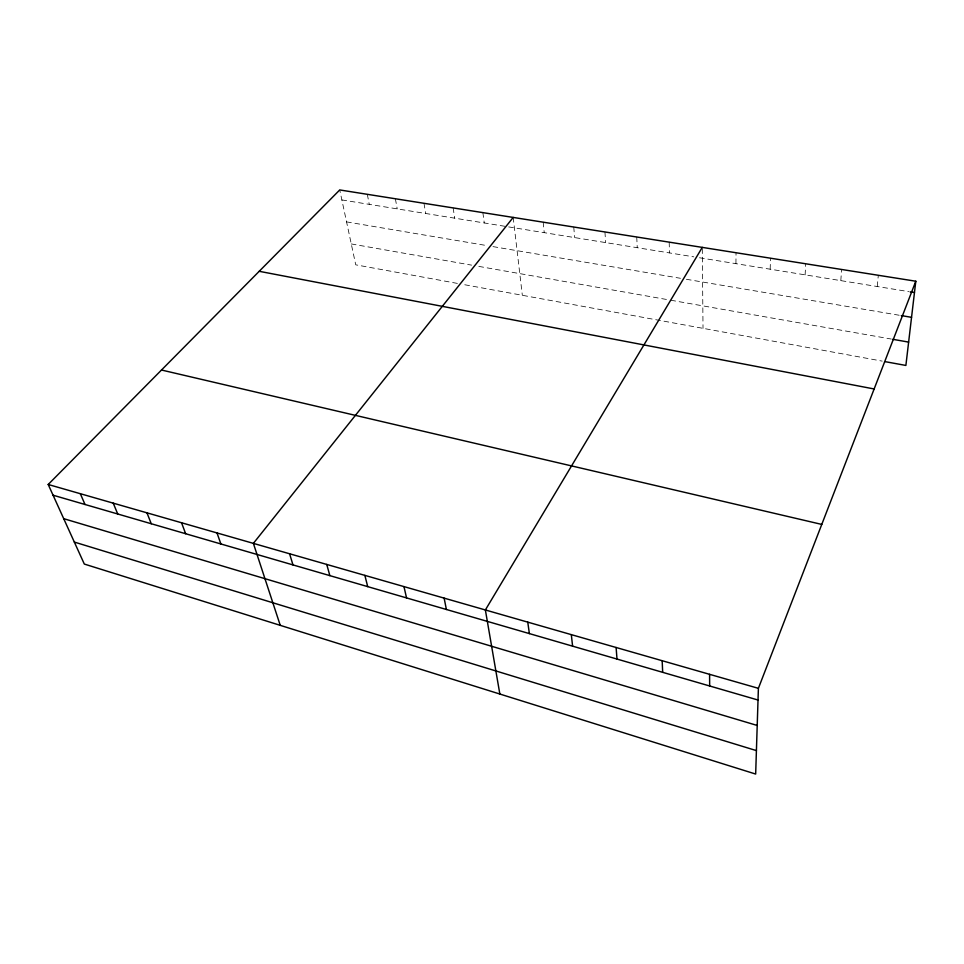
<?xml version="1.0" encoding="UTF-8"?>
<svg xmlns="http://www.w3.org/2000/svg" width="964" height="964" viewBox="0 0 964 964"><rect width="100%" height="100%" fill="white"/><g stroke="black" fill="none" stroke-linecap="round" stroke-linejoin="round"><path stroke-width="0.72" stroke-dasharray="4.82 3.62" d="M735.93 263.666L736.038 252.737M770.176 269.197L770.513 258.207M805.121 274.861L805.699 263.775M840.813 280.632L841.62 269.474M877.252 286.525L878.312 275.282M341.883 199.934L507.233 226.673M508.667 226.914L693.791 256.846M699.515 257.774L908.739 291.61M346.57 221.889L487.314 245.663M492.99 246.615L680.476 278.295M686.38 279.283L899.822 315.349M351.282 243.94L471.625 265.136M478.831 266.401L669.402 299.973M670.836 300.226L891.314 339.051M457.382 283.404L355.74 264.823L339.738 189.944M464.756 284.754L882.193 361.114M367.296 194.318L369.296 204.368M395.373 198.765L397.228 208.887M423.979 203.296L425.69 213.49M453.14 207.911L454.695 218.177M482.868 212.622L484.265 222.961M513.185 217.43L522.331 295.285M543.178 222.178L544.238 232.661M573.761 227.034L574.64 237.578M604.946 231.975L605.645 242.591M636.746 237.011L637.252 247.7M669.185 242.145L669.486 252.917M702.286 248.748L703.021 328.338"/><path stroke-width="1.45" d="M915.8 281.223L758.391 688.332L755.668 774.056L84.314 564.061L48.2 484.482L339.738 189.944L915.8 281.223L905.883 365.44L885.157 361.657M702.274 247.387L485.374 609.959L499.846 694.032M513.185 217.43L253.375 543.371L280.247 625.347M910.173 291.851L914.462 292.538M901.292 315.589L911.546 317.325M892.76 339.304L908.63 342.099M259.22 271.306L874.143 388.974M161.506 370.019L821.774 524.416M48.2 484.482L758.391 688.332M53.068 495.207L758.017 700.033M63.708 518.668L757.21 725.458M74.324 542.069L756.415 750.607M80.325 493.701L85.013 504.497M113.234 503.148L117.741 514.005M146.962 512.836L151.264 523.741M181.545 522.753L185.642 533.731M217.008 532.935L220.877 543.961M289.586 553.77L292.984 564.916M326.736 564.434L329.869 575.629M364.85 575.363L367.718 586.63M403.964 586.594L406.543 597.909M444.127 598.126L446.404 609.489M527.754 622.129L529.381 633.601M571.315 634.625L572.592 646.145M616.104 647.483L616.996 659.051M662.172 660.714L662.678 672.33M709.588 674.318L709.661 685.982"/></g></svg>
